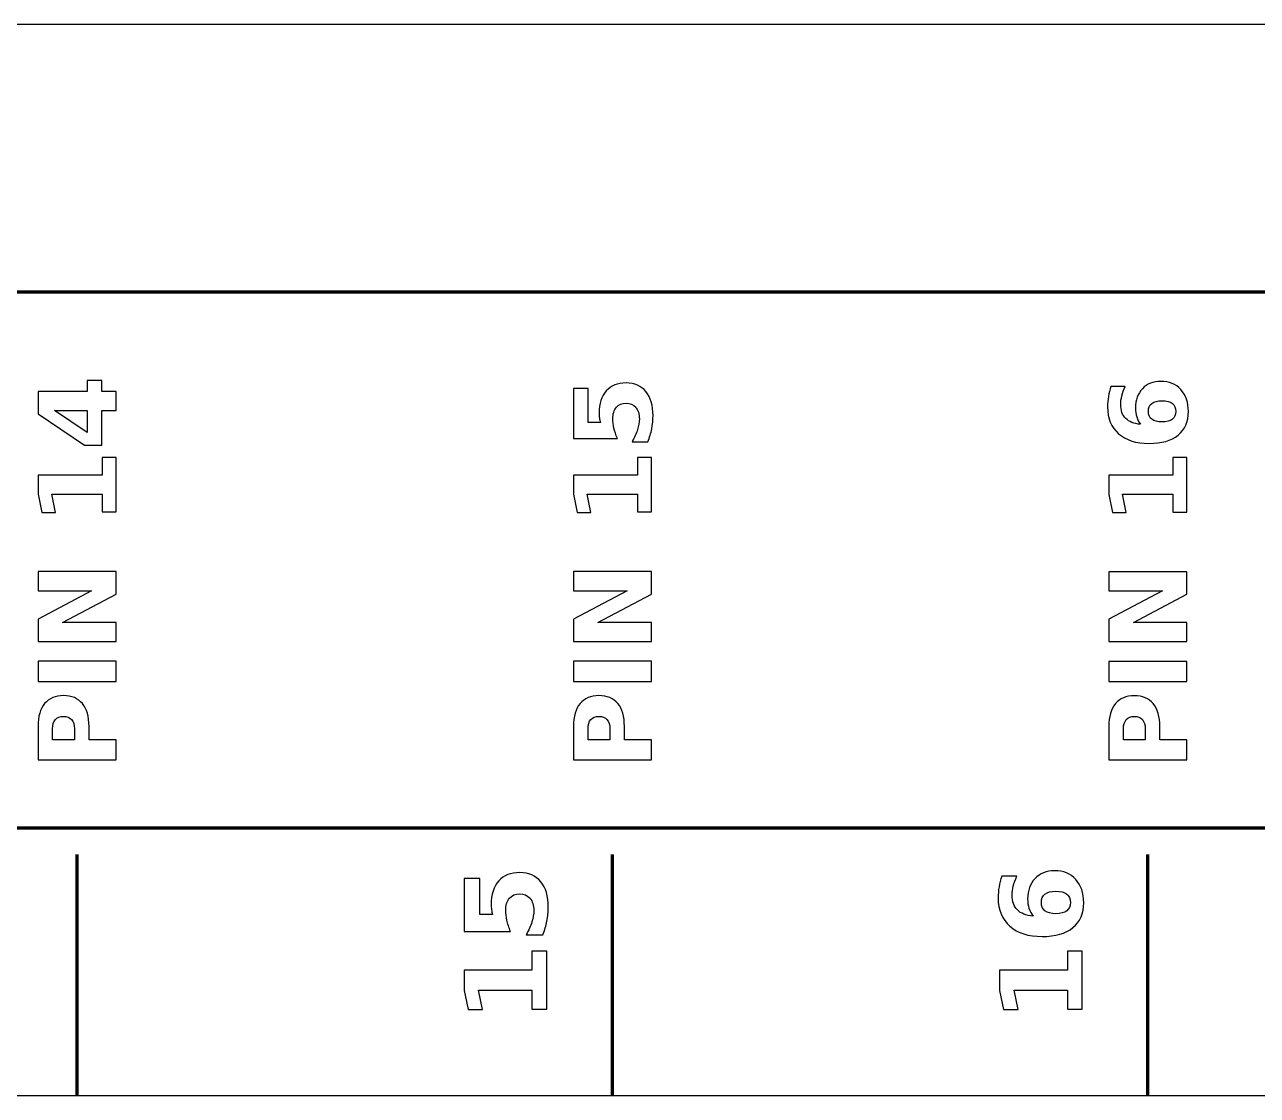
# Model space of a CAD drawing. Header units: centimetres. Extents: x -11 to 25, y -15.8 to -13.8.
# Drawn here: x 2.402 to 4.704, y -15.85 to -13.85 of the extents above; entities that cross this region are included whole.
import ezdxf

# ---------------------------------------------------------------- set-up
doc = ezdxf.new("R2010")
doc.units = ezdxf.units.CM
doc.header["$MEASUREMENT"] = 0
doc.layers.add('Layer 1', color=7, linetype='Continuous')

msp = doc.modelspace()

# ---------------------------------------------------------------- linework, layer by layer
at = {"layer": 'Layer 1', "color": 7}
msp.add_open_spline([(-10.9698, -13.85), (-10.9698, -13.85), (25.0302, -13.85), (25.0302, -13.85), (25.0302, -13.85), (25.0302, -13.85), (25.0302, -15.85), (25.0302, -15.85), (25.0302, -15.85), (25.0302, -15.85), (-10.9698, -15.85), (-10.9698, -15.85), (-10.9698, -15.85), (-10.9698, -15.85), (-10.9698, -13.85), (-10.9698, -13.85)], degree=3, knots=[0, 0, 0, 0, 0.25, 0.25, 0.25, 0.25, 0.5, 0.5, 0.5, 0.5, 0.75, 0.75, 0.75, 0.75, 1, 1, 1, 1], dxfattribs=at)
at = {"layer": 'Layer 1', "color": 250, "lineweight": 100}
msp.add_open_spline([(-10.76247, -15.35), (-10.76247, -15.35), (-10.76247, -14.35), (-10.76247, -14.35), (-10.76247, -14.35), (-10.76247, -14.35), (24.83753, -14.35), (24.83753, -14.35), (24.83753, -14.35), (24.83753, -14.35), (24.83753, -15.35), (24.83753, -15.35), (24.83753, -15.35), (24.83753, -15.35), (-10.76247, -15.35), (-10.76247, -15.35)], degree=3, knots=[0, 0, 0, 0, 0.25, 0.25, 0.25, 0.25, 0.5, 0.5, 0.5, 0.5, 0.75, 0.75, 0.75, 0.75, 1, 1, 1, 1], dxfattribs=at)
at = {"layer": 'Layer 1', "color": 250}
for points, knots in [([(2.42713, -14.57713), (2.42713, -14.57713), (2.42713, -14.53533), (2.42713, -14.53533), (2.42713, -14.53533), (2.42713, -14.53533), (2.51913, -14.53533), (2.51913, -14.53533), (2.51913, -14.53533), (2.51913, -14.53533), (2.51913, -14.51453), (2.51913, -14.51453), (2.51913, -14.51453), (2.51913, -14.51453), (2.54636, -14.51453), (2.54636, -14.51453), (2.54636, -14.51453), (2.54636, -14.51453), (2.54636, -14.53533), (2.54636, -14.53533), (2.54636, -14.53533), (2.54636, -14.53533), (2.57293, -14.53533), (2.57293, -14.53533), (2.57293, -14.53533), (2.57293, -14.53533), (2.57293, -14.57086), (2.57293, -14.57086), (2.57293, -14.57086), (2.57293, -14.57086), (2.54636, -14.57086), (2.54636, -14.57086), (2.54636, -14.57086), (2.54636, -14.57086), (2.54636, -14.63553), (2.54636, -14.63553), (2.54636, -14.63553), (2.54636, -14.63553), (2.51413, -14.63553), (2.51413, -14.63553), (2.51413, -14.63553), (2.51413, -14.63553), (2.42713, -14.57713), (2.42713, -14.57713)], [0, 0, 0, 0, 0.0909091, 0.0909091, 0.0909091, 0.0909091, 0.1818182, 0.1818182, 0.1818182, 0.1818182, 0.2727273, 0.2727273, 0.2727273, 0.2727273, 0.3636364, 0.3636364, 0.3636364, 0.3636364, 0.4545455, 0.4545455, 0.4545455, 0.4545455, 0.5454545, 0.5454545, 0.5454545, 0.5454545, 0.6363636, 0.6363636, 0.6363636, 0.6363636, 0.7272727, 0.7272727, 0.7272727, 0.7272727, 0.8181818, 0.8181818, 0.8181818, 0.8181818, 0.9090909, 0.9090909, 0.9090909, 0.9090909, 1, 1, 1, 1]), ([(3.42713, -14.62333), (3.42713, -14.62333), (3.42713, -14.52986), (3.42713, -14.52986), (3.42713, -14.52986), (3.42713, -14.52986), (3.45476, -14.52986), (3.45476, -14.52986), (3.45476, -14.52986), (3.45476, -14.52986), (3.45476, -14.59336), (3.45476, -14.59336), (3.45476, -14.59336), (3.45476, -14.59336), (3.47733, -14.59336), (3.47733, -14.59336), (3.47733, -14.59336), (3.47656, -14.5905), (3.47596, -14.58763), (3.47553, -14.58473), (3.47553, -14.58473), (3.4751, -14.58183), (3.4749, -14.5788), (3.4749, -14.5757), (3.4749, -14.5757), (3.4749, -14.5579), (3.47933, -14.54406), (3.48823, -14.53416), (3.48823, -14.53416), (3.4971, -14.52426), (3.5095, -14.51933), (3.52536, -14.51933), (3.52536, -14.51933), (3.54113, -14.51933), (3.55346, -14.52473), (3.5624, -14.5355), (3.5624, -14.5355), (3.5713, -14.54626), (3.57576, -14.56123), (3.57576, -14.58036), (3.57576, -14.58036), (3.57576, -14.58863), (3.57496, -14.59683), (3.57336, -14.60493), (3.57336, -14.60493), (3.57176, -14.61303), (3.56936, -14.6211), (3.5661, -14.6291), (3.5661, -14.6291), (3.5661, -14.6291), (3.5365, -14.6291), (3.5365, -14.6291), (3.5365, -14.6291), (3.54106, -14.62116), (3.54446, -14.61363), (3.54676, -14.6065), (3.54676, -14.6065), (3.54903, -14.59936), (3.55016, -14.59263), (3.55016, -14.58633), (3.55016, -14.58633), (3.55016, -14.5772), (3.54793, -14.57003), (3.54346, -14.5648), (3.54346, -14.5648), (3.53903, -14.55956), (3.533, -14.55693), (3.5254, -14.55693), (3.5254, -14.55693), (3.5177, -14.55693), (3.51166, -14.55956), (3.50723, -14.5648), (3.50723, -14.5648), (3.5028, -14.57003), (3.5006, -14.5772), (3.5006, -14.58633), (3.5006, -14.58633), (3.5006, -14.59173), (3.5013, -14.5975), (3.5027, -14.6036), (3.5027, -14.6036), (3.5041, -14.60973), (3.50626, -14.6163), (3.5092, -14.62333), (3.5092, -14.62333), (3.5092, -14.62333), (3.42713, -14.62333), (3.42713, -14.62333)], [0, 0, 0, 0, 0.0454545, 0.0454545, 0.0454545, 0.0454545, 0.0909091, 0.0909091, 0.0909091, 0.0909091, 0.1363636, 0.1363636, 0.1363636, 0.1363636, 0.1818182, 0.1818182, 0.1818182, 0.1818182, 0.2272727, 0.2272727, 0.2272727, 0.2272727, 0.2727273, 0.2727273, 0.2727273, 0.2727273, 0.3181818, 0.3181818, 0.3181818, 0.3181818, 0.3636364, 0.3636364, 0.3636364, 0.3636364, 0.4090909, 0.4090909, 0.4090909, 0.4090909, 0.4545455, 0.4545455, 0.4545455, 0.4545455, 0.5, 0.5, 0.5, 0.5, 0.5454545, 0.5454545, 0.5454545, 0.5454545, 0.5909091, 0.5909091, 0.5909091, 0.5909091, 0.6363636, 0.6363636, 0.6363636, 0.6363636, 0.6818182, 0.6818182, 0.6818182, 0.6818182, 0.7272727, 0.7272727, 0.7272727, 0.7272727, 0.7727273, 0.7727273, 0.7727273, 0.7727273, 0.8181818, 0.8181818, 0.8181818, 0.8181818, 0.8636364, 0.8636364, 0.8636364, 0.8636364, 0.9090909, 0.9090909, 0.9090909, 0.9090909, 0.9545455, 0.9545455, 0.9545455, 0.9545455, 1, 1, 1, 1]), ([(4.43083, -14.52588), (4.43083, -14.52588), (4.4578, -14.52588), (4.4578, -14.52588), (4.4578, -14.52588), (4.45486, -14.53208), (4.4527, -14.53788), (4.4513, -14.54334), (4.4513, -14.54334), (4.4499, -14.54881), (4.4492, -14.55418), (4.4492, -14.55938), (4.4492, -14.55938), (4.4492, -14.57058), (4.4523, -14.57928), (4.45853, -14.58554), (4.45853, -14.58554), (4.46473, -14.59178), (4.47396, -14.59544), (4.4862, -14.59648), (4.4862, -14.59648), (4.48303, -14.59218), (4.48063, -14.58751), (4.47903, -14.58251), (4.47903, -14.58251), (4.47743, -14.57751), (4.47663, -14.57204), (4.47663, -14.56611), (4.47663, -14.56611), (4.47663, -14.55121), (4.481, -14.53918), (4.48973, -14.53004), (4.48973, -14.53004), (4.49843, -14.52088), (4.50986, -14.51631), (4.524, -14.51631), (4.524, -14.51631), (4.53963, -14.51631), (4.55213, -14.52141), (4.56156, -14.53164), (4.56156, -14.53164), (4.57096, -14.54184), (4.57566, -14.55558), (4.57566, -14.57274), (4.57566, -14.57274), (4.57566, -14.59168), (4.56926, -14.60634), (4.55646, -14.61674), (4.55646, -14.61674), (4.5437, -14.62711), (4.52553, -14.63231), (4.50203, -14.63231), (4.50203, -14.63231), (4.47796, -14.63231), (4.45903, -14.62624), (4.44526, -14.61411), (4.44526, -14.61411), (4.4315, -14.60194), (4.4246, -14.58531), (4.4246, -14.56414), (4.4246, -14.56414), (4.4246, -14.55744), (4.42513, -14.55094), (4.42616, -14.54461), (4.42616, -14.54461), (4.4272, -14.53831), (4.42876, -14.53208), (4.43083, -14.52588)], [0, 0, 0, 0, 0.0588235, 0.0588235, 0.0588235, 0.0588235, 0.1176471, 0.1176471, 0.1176471, 0.1176471, 0.1764706, 0.1764706, 0.1764706, 0.1764706, 0.2352941, 0.2352941, 0.2352941, 0.2352941, 0.2941176, 0.2941176, 0.2941176, 0.2941176, 0.3529412, 0.3529412, 0.3529412, 0.3529412, 0.4117647, 0.4117647, 0.4117647, 0.4117647, 0.4705882, 0.4705882, 0.4705882, 0.4705882, 0.5294118, 0.5294118, 0.5294118, 0.5294118, 0.5882353, 0.5882353, 0.5882353, 0.5882353, 0.6470588, 0.6470588, 0.6470588, 0.6470588, 0.7058824, 0.7058824, 0.7058824, 0.7058824, 0.7647059, 0.7647059, 0.7647059, 0.7647059, 0.8235294, 0.8235294, 0.8235294, 0.8235294, 0.8823529, 0.8823529, 0.8823529, 0.8823529, 0.9411765, 0.9411765, 0.9411765, 0.9411765, 1, 1, 1, 1]), ([(2.4581, -14.57086), (2.4581, -14.57086), (2.51913, -14.6121), (2.51913, -14.6121), (2.51913, -14.6121), (2.51913, -14.6121), (2.51913, -14.57086), (2.51913, -14.57086), (2.51913, -14.57086), (2.51913, -14.57086), (2.4581, -14.57086), (2.4581, -14.57086)], [0, 0, 0, 0, 0.3333333, 0.3333333, 0.3333333, 0.3333333, 0.6666667, 0.6666667, 0.6666667, 0.6666667, 1, 1, 1, 1]), ([(4.50086, -14.57234), (4.50086, -14.57894), (4.503, -14.58388), (4.50726, -14.58714), (4.50726, -14.58714), (4.51153, -14.59044), (4.51793, -14.59208), (4.52646, -14.59208), (4.52646, -14.59208), (4.53496, -14.59208), (4.54136, -14.59044), (4.54563, -14.58714), (4.54563, -14.58714), (4.5499, -14.58388), (4.55203, -14.57894), (4.55203, -14.57234), (4.55203, -14.57234), (4.55203, -14.56571), (4.5499, -14.56074), (4.54563, -14.55748), (4.54563, -14.55748), (4.54136, -14.55418), (4.53496, -14.55254), (4.52646, -14.55254), (4.52646, -14.55254), (4.51793, -14.55254), (4.51153, -14.55418), (4.50726, -14.55748), (4.50726, -14.55748), (4.503, -14.56074), (4.50086, -14.56571), (4.50086, -14.57234)], [0, 0, 0, 0, 0.125, 0.125, 0.125, 0.125, 0.25, 0.25, 0.25, 0.25, 0.375, 0.375, 0.375, 0.375, 0.5, 0.5, 0.5, 0.5, 0.625, 0.625, 0.625, 0.625, 0.75, 0.75, 0.75, 0.75, 0.875, 0.875, 0.875, 0.875, 1, 1, 1, 1]), ([(2.54696, -14.76027), (2.54696, -14.76027), (2.54696, -14.72707), (2.54696, -14.72707), (2.54696, -14.72707), (2.54696, -14.72707), (2.45273, -14.72707), (2.45273, -14.72707), (2.45273, -14.72707), (2.45273, -14.72707), (2.45976, -14.76113), (2.45976, -14.76113), (2.45976, -14.76113), (2.45976, -14.76113), (2.43416, -14.76113), (2.43416, -14.76113), (2.43416, -14.76113), (2.43416, -14.76113), (2.42713, -14.72727), (2.42713, -14.72727), (2.42713, -14.72727), (2.42713, -14.72727), (2.42713, -14.69153), (2.42713, -14.69153), (2.42713, -14.69153), (2.42713, -14.69153), (2.54696, -14.69153), (2.54696, -14.69153), (2.54696, -14.69153), (2.54696, -14.69153), (2.54696, -14.65833), (2.54696, -14.65833), (2.54696, -14.65833), (2.54696, -14.65833), (2.57293, -14.65833), (2.57293, -14.65833), (2.57293, -14.65833), (2.57293, -14.65833), (2.57293, -14.76027), (2.57293, -14.76027), (2.57293, -14.76027), (2.57293, -14.76027), (2.54696, -14.76027), (2.54696, -14.76027)], [0, 0, 0, 0, 0.0909091, 0.0909091, 0.0909091, 0.0909091, 0.1818182, 0.1818182, 0.1818182, 0.1818182, 0.2727273, 0.2727273, 0.2727273, 0.2727273, 0.3636364, 0.3636364, 0.3636364, 0.3636364, 0.4545455, 0.4545455, 0.4545455, 0.4545455, 0.5454545, 0.5454545, 0.5454545, 0.5454545, 0.6363636, 0.6363636, 0.6363636, 0.6363636, 0.7272727, 0.7272727, 0.7272727, 0.7272727, 0.8181818, 0.8181818, 0.8181818, 0.8181818, 0.9090909, 0.9090909, 0.9090909, 0.9090909, 1, 1, 1, 1]), ([(3.54696, -14.76027), (3.54696, -14.76027), (3.54696, -14.72707), (3.54696, -14.72707), (3.54696, -14.72707), (3.54696, -14.72707), (3.45273, -14.72707), (3.45273, -14.72707), (3.45273, -14.72707), (3.45273, -14.72707), (3.45976, -14.76113), (3.45976, -14.76113), (3.45976, -14.76113), (3.45976, -14.76113), (3.43416, -14.76113), (3.43416, -14.76113), (3.43416, -14.76113), (3.43416, -14.76113), (3.42713, -14.72727), (3.42713, -14.72727), (3.42713, -14.72727), (3.42713, -14.72727), (3.42713, -14.69153), (3.42713, -14.69153), (3.42713, -14.69153), (3.42713, -14.69153), (3.54696, -14.69153), (3.54696, -14.69153), (3.54696, -14.69153), (3.54696, -14.69153), (3.54696, -14.65833), (3.54696, -14.65833), (3.54696, -14.65833), (3.54696, -14.65833), (3.57293, -14.65833), (3.57293, -14.65833), (3.57293, -14.65833), (3.57293, -14.65833), (3.57293, -14.76027), (3.57293, -14.76027), (3.57293, -14.76027), (3.57293, -14.76027), (3.54696, -14.76027), (3.54696, -14.76027)], [0, 0, 0, 0, 0.0909091, 0.0909091, 0.0909091, 0.0909091, 0.1818182, 0.1818182, 0.1818182, 0.1818182, 0.2727273, 0.2727273, 0.2727273, 0.2727273, 0.3636364, 0.3636364, 0.3636364, 0.3636364, 0.4545455, 0.4545455, 0.4545455, 0.4545455, 0.5454545, 0.5454545, 0.5454545, 0.5454545, 0.6363636, 0.6363636, 0.6363636, 0.6363636, 0.7272727, 0.7272727, 0.7272727, 0.7272727, 0.8181818, 0.8181818, 0.8181818, 0.8181818, 0.9090909, 0.9090909, 0.9090909, 0.9090909, 1, 1, 1, 1]), ([(4.54686, -14.76045), (4.54686, -14.76045), (4.54686, -14.72725), (4.54686, -14.72725), (4.54686, -14.72725), (4.54686, -14.72725), (4.45263, -14.72725), (4.45263, -14.72725), (4.45263, -14.72725), (4.45263, -14.72725), (4.45966, -14.76131), (4.45966, -14.76131), (4.45966, -14.76131), (4.45966, -14.76131), (4.43406, -14.76131), (4.43406, -14.76131), (4.43406, -14.76131), (4.43406, -14.76131), (4.42703, -14.72745), (4.42703, -14.72745), (4.42703, -14.72745), (4.42703, -14.72745), (4.42703, -14.69171), (4.42703, -14.69171), (4.42703, -14.69171), (4.42703, -14.69171), (4.54686, -14.69171), (4.54686, -14.69171), (4.54686, -14.69171), (4.54686, -14.69171), (4.54686, -14.65851), (4.54686, -14.65851), (4.54686, -14.65851), (4.54686, -14.65851), (4.57283, -14.65851), (4.57283, -14.65851), (4.57283, -14.65851), (4.57283, -14.65851), (4.57283, -14.76045), (4.57283, -14.76045), (4.57283, -14.76045), (4.57283, -14.76045), (4.54686, -14.76045), (4.54686, -14.76045)], [0, 0, 0, 0, 0.0909091, 0.0909091, 0.0909091, 0.0909091, 0.1818182, 0.1818182, 0.1818182, 0.1818182, 0.2727273, 0.2727273, 0.2727273, 0.2727273, 0.3636364, 0.3636364, 0.3636364, 0.3636364, 0.4545455, 0.4545455, 0.4545455, 0.4545455, 0.5454545, 0.5454545, 0.5454545, 0.5454545, 0.6363636, 0.6363636, 0.6363636, 0.6363636, 0.7272727, 0.7272727, 0.7272727, 0.7272727, 0.8181818, 0.8181818, 0.8181818, 0.8181818, 0.9090909, 0.9090909, 0.9090909, 0.9090909, 1, 1, 1, 1]), ([(2.42713, -15.00233), (2.42713, -15.00233), (2.42713, -14.96033), (2.42713, -14.96033), (2.42713, -14.96033), (2.42713, -14.96033), (2.52713, -14.9073), (2.52713, -14.9073), (2.52713, -14.9073), (2.52713, -14.9073), (2.42713, -14.9073), (2.42713, -14.9073), (2.42713, -14.9073), (2.42713, -14.9073), (2.42713, -14.87167), (2.42713, -14.87167), (2.42713, -14.87167), (2.42713, -14.87167), (2.57293, -14.87167), (2.57293, -14.87167), (2.57293, -14.87167), (2.57293, -14.87167), (2.57293, -14.91367), (2.57293, -14.91367), (2.57293, -14.91367), (2.57293, -14.91367), (2.47293, -14.9667), (2.47293, -14.9667), (2.47293, -14.9667), (2.47293, -14.9667), (2.57293, -14.9667), (2.57293, -14.9667), (2.57293, -14.9667), (2.57293, -14.9667), (2.57293, -15.00233), (2.57293, -15.00233), (2.57293, -15.00233), (2.57293, -15.00233), (2.42713, -15.00233), (2.42713, -15.00233)], [0, 0, 0, 0, 0.1, 0.1, 0.1, 0.1, 0.2, 0.2, 0.2, 0.2, 0.3, 0.3, 0.3, 0.3, 0.4, 0.4, 0.4, 0.4, 0.5, 0.5, 0.5, 0.5, 0.6, 0.6, 0.6, 0.6, 0.7, 0.7, 0.7, 0.7, 0.8, 0.8, 0.8, 0.8, 0.9, 0.9, 0.9, 0.9, 1, 1, 1, 1]), ([(3.42713, -15.00233), (3.42713, -15.00233), (3.42713, -14.96033), (3.42713, -14.96033), (3.42713, -14.96033), (3.42713, -14.96033), (3.52713, -14.9073), (3.52713, -14.9073), (3.52713, -14.9073), (3.52713, -14.9073), (3.42713, -14.9073), (3.42713, -14.9073), (3.42713, -14.9073), (3.42713, -14.9073), (3.42713, -14.87167), (3.42713, -14.87167), (3.42713, -14.87167), (3.42713, -14.87167), (3.57293, -14.87167), (3.57293, -14.87167), (3.57293, -14.87167), (3.57293, -14.87167), (3.57293, -14.91367), (3.57293, -14.91367), (3.57293, -14.91367), (3.57293, -14.91367), (3.47293, -14.9667), (3.47293, -14.9667), (3.47293, -14.9667), (3.47293, -14.9667), (3.57293, -14.9667), (3.57293, -14.9667), (3.57293, -14.9667), (3.57293, -14.9667), (3.57293, -15.00233), (3.57293, -15.00233), (3.57293, -15.00233), (3.57293, -15.00233), (3.42713, -15.00233), (3.42713, -15.00233)], [0, 0, 0, 0, 0.1, 0.1, 0.1, 0.1, 0.2, 0.2, 0.2, 0.2, 0.3, 0.3, 0.3, 0.3, 0.4, 0.4, 0.4, 0.4, 0.5, 0.5, 0.5, 0.5, 0.6, 0.6, 0.6, 0.6, 0.7, 0.7, 0.7, 0.7, 0.8, 0.8, 0.8, 0.8, 0.9, 0.9, 0.9, 0.9, 1, 1, 1, 1]), ([(4.42703, -15.00251), (4.42703, -15.00251), (4.42703, -14.96051), (4.42703, -14.96051), (4.42703, -14.96051), (4.42703, -14.96051), (4.52703, -14.90748), (4.52703, -14.90748), (4.52703, -14.90748), (4.52703, -14.90748), (4.42703, -14.90748), (4.42703, -14.90748), (4.42703, -14.90748), (4.42703, -14.90748), (4.42703, -14.87185), (4.42703, -14.87185), (4.42703, -14.87185), (4.42703, -14.87185), (4.57283, -14.87185), (4.57283, -14.87185), (4.57283, -14.87185), (4.57283, -14.87185), (4.57283, -14.91385), (4.57283, -14.91385), (4.57283, -14.91385), (4.57283, -14.91385), (4.47283, -14.96688), (4.47283, -14.96688), (4.47283, -14.96688), (4.47283, -14.96688), (4.57283, -14.96688), (4.57283, -14.96688), (4.57283, -14.96688), (4.57283, -14.96688), (4.57283, -15.00251), (4.57283, -15.00251), (4.57283, -15.00251), (4.57283, -15.00251), (4.42703, -15.00251), (4.42703, -15.00251)], [0, 0, 0, 0, 0.1, 0.1, 0.1, 0.1, 0.2, 0.2, 0.2, 0.2, 0.3, 0.3, 0.3, 0.3, 0.4, 0.4, 0.4, 0.4, 0.5, 0.5, 0.5, 0.5, 0.6, 0.6, 0.6, 0.6, 0.7, 0.7, 0.7, 0.7, 0.8, 0.8, 0.8, 0.8, 0.9, 0.9, 0.9, 0.9, 1, 1, 1, 1]), ([(2.42713, -15.07673), (2.42713, -15.07673), (2.42713, -15.03913), (2.42713, -15.03913), (2.42713, -15.03913), (2.42713, -15.03913), (2.57293, -15.03913), (2.57293, -15.03913), (2.57293, -15.03913), (2.57293, -15.03913), (2.57293, -15.07673), (2.57293, -15.07673), (2.57293, -15.07673), (2.57293, -15.07673), (2.42713, -15.07673), (2.42713, -15.07673)], [0, 0, 0, 0, 0.25, 0.25, 0.25, 0.25, 0.5, 0.5, 0.5, 0.5, 0.75, 0.75, 0.75, 0.75, 1, 1, 1, 1]), ([(3.42713, -15.07673), (3.42713, -15.07673), (3.42713, -15.03913), (3.42713, -15.03913), (3.42713, -15.03913), (3.42713, -15.03913), (3.57293, -15.03913), (3.57293, -15.03913), (3.57293, -15.03913), (3.57293, -15.03913), (3.57293, -15.07673), (3.57293, -15.07673), (3.57293, -15.07673), (3.57293, -15.07673), (3.42713, -15.07673), (3.42713, -15.07673)], [0, 0, 0, 0, 0.25, 0.25, 0.25, 0.25, 0.5, 0.5, 0.5, 0.5, 0.75, 0.75, 0.75, 0.75, 1, 1, 1, 1]), ([(4.42703, -15.07691), (4.42703, -15.07691), (4.42703, -15.03931), (4.42703, -15.03931), (4.42703, -15.03931), (4.42703, -15.03931), (4.57283, -15.03931), (4.57283, -15.03931), (4.57283, -15.03931), (4.57283, -15.03931), (4.57283, -15.07691), (4.57283, -15.07691), (4.57283, -15.07691), (4.57283, -15.07691), (4.42703, -15.07691), (4.42703, -15.07691)], [0, 0, 0, 0, 0.25, 0.25, 0.25, 0.25, 0.5, 0.5, 0.5, 0.5, 0.75, 0.75, 0.75, 0.75, 1, 1, 1, 1]), ([(2.42713, -15.2233), (2.42713, -15.2233), (2.42713, -15.1609), (2.42713, -15.1609), (2.42713, -15.1609), (2.42713, -15.14234), (2.43126, -15.1281), (2.4395, -15.11817), (2.4395, -15.11817), (2.44773, -15.10824), (2.45946, -15.10327), (2.4747, -15.10327), (2.4747, -15.10327), (2.48996, -15.10327), (2.50173, -15.10824), (2.50996, -15.11817), (2.50996, -15.11817), (2.5182, -15.1281), (2.52233, -15.14234), (2.52233, -15.1609), (2.52233, -15.1609), (2.52233, -15.1609), (2.52233, -15.1857), (2.52233, -15.1857), (2.52233, -15.1857), (2.52233, -15.1857), (2.57293, -15.1857), (2.57293, -15.1857), (2.57293, -15.1857), (2.57293, -15.1857), (2.57293, -15.2233), (2.57293, -15.2233), (2.57293, -15.2233), (2.57293, -15.2233), (2.42713, -15.2233), (2.42713, -15.2233)], [0, 0, 0, 0, 0.1111111, 0.1111111, 0.1111111, 0.1111111, 0.2222222, 0.2222222, 0.2222222, 0.2222222, 0.3333333, 0.3333333, 0.3333333, 0.3333333, 0.4444444, 0.4444444, 0.4444444, 0.4444444, 0.5555556, 0.5555556, 0.5555556, 0.5555556, 0.6666667, 0.6666667, 0.6666667, 0.6666667, 0.7777778, 0.7777778, 0.7777778, 0.7777778, 0.8888889, 0.8888889, 0.8888889, 0.8888889, 1, 1, 1, 1]), ([(3.42713, -15.2233), (3.42713, -15.2233), (3.42713, -15.1609), (3.42713, -15.1609), (3.42713, -15.1609), (3.42713, -15.14234), (3.43126, -15.1281), (3.4395, -15.11817), (3.4395, -15.11817), (3.44773, -15.10824), (3.45946, -15.10327), (3.4747, -15.10327), (3.4747, -15.10327), (3.48996, -15.10327), (3.50173, -15.10824), (3.50996, -15.11817), (3.50996, -15.11817), (3.5182, -15.1281), (3.52233, -15.14234), (3.52233, -15.1609), (3.52233, -15.1609), (3.52233, -15.1609), (3.52233, -15.1857), (3.52233, -15.1857), (3.52233, -15.1857), (3.52233, -15.1857), (3.57293, -15.1857), (3.57293, -15.1857), (3.57293, -15.1857), (3.57293, -15.1857), (3.57293, -15.2233), (3.57293, -15.2233), (3.57293, -15.2233), (3.57293, -15.2233), (3.42713, -15.2233), (3.42713, -15.2233)], [0, 0, 0, 0, 0.1111111, 0.1111111, 0.1111111, 0.1111111, 0.2222222, 0.2222222, 0.2222222, 0.2222222, 0.3333333, 0.3333333, 0.3333333, 0.3333333, 0.4444444, 0.4444444, 0.4444444, 0.4444444, 0.5555556, 0.5555556, 0.5555556, 0.5555556, 0.6666667, 0.6666667, 0.6666667, 0.6666667, 0.7777778, 0.7777778, 0.7777778, 0.7777778, 0.8888889, 0.8888889, 0.8888889, 0.8888889, 1, 1, 1, 1]), ([(4.42703, -15.22348), (4.42703, -15.22348), (4.42703, -15.16108), (4.42703, -15.16108), (4.42703, -15.16108), (4.42703, -15.14252), (4.43116, -15.12828), (4.4394, -15.11835), (4.4394, -15.11835), (4.44763, -15.10842), (4.45936, -15.10345), (4.4746, -15.10345), (4.4746, -15.10345), (4.48986, -15.10345), (4.50163, -15.10842), (4.50986, -15.11835), (4.50986, -15.11835), (4.5181, -15.12828), (4.52223, -15.14252), (4.52223, -15.16108), (4.52223, -15.16108), (4.52223, -15.16108), (4.52223, -15.18588), (4.52223, -15.18588), (4.52223, -15.18588), (4.52223, -15.18588), (4.57283, -15.18588), (4.57283, -15.18588), (4.57283, -15.18588), (4.57283, -15.18588), (4.57283, -15.22348), (4.57283, -15.22348), (4.57283, -15.22348), (4.57283, -15.22348), (4.42703, -15.22348), (4.42703, -15.22348)], [0, 0, 0, 0, 0.1111111, 0.1111111, 0.1111111, 0.1111111, 0.2222222, 0.2222222, 0.2222222, 0.2222222, 0.3333333, 0.3333333, 0.3333333, 0.3333333, 0.4444444, 0.4444444, 0.4444444, 0.4444444, 0.5555556, 0.5555556, 0.5555556, 0.5555556, 0.6666667, 0.6666667, 0.6666667, 0.6666667, 0.7777778, 0.7777778, 0.7777778, 0.7777778, 0.8888889, 0.8888889, 0.8888889, 0.8888889, 1, 1, 1, 1]), ([(2.45436, -15.1857), (2.45436, -15.1857), (2.4951, -15.1857), (2.4951, -15.1857), (2.4951, -15.1857), (2.4951, -15.1857), (2.4951, -15.1649), (2.4951, -15.1649), (2.4951, -15.1649), (2.4951, -15.1576), (2.49333, -15.15197), (2.48976, -15.148), (2.48976, -15.148), (2.48623, -15.14404), (2.4812, -15.14204), (2.4747, -15.14204), (2.4747, -15.14204), (2.46816, -15.14204), (2.46316, -15.14404), (2.45963, -15.148), (2.45963, -15.148), (2.45613, -15.15197), (2.45436, -15.1576), (2.45436, -15.1649), (2.45436, -15.1649), (2.45436, -15.1649), (2.45436, -15.1857), (2.45436, -15.1857)], [0, 0, 0, 0, 0.1428571, 0.1428571, 0.1428571, 0.1428571, 0.2857143, 0.2857143, 0.2857143, 0.2857143, 0.4285714, 0.4285714, 0.4285714, 0.4285714, 0.5714286, 0.5714286, 0.5714286, 0.5714286, 0.7142857, 0.7142857, 0.7142857, 0.7142857, 0.8571429, 0.8571429, 0.8571429, 0.8571429, 1, 1, 1, 1]), ([(3.45436, -15.1857), (3.45436, -15.1857), (3.4951, -15.1857), (3.4951, -15.1857), (3.4951, -15.1857), (3.4951, -15.1857), (3.4951, -15.1649), (3.4951, -15.1649), (3.4951, -15.1649), (3.4951, -15.1576), (3.49333, -15.15197), (3.48976, -15.148), (3.48976, -15.148), (3.48623, -15.14404), (3.4812, -15.14204), (3.4747, -15.14204), (3.4747, -15.14204), (3.46816, -15.14204), (3.46316, -15.14404), (3.45963, -15.148), (3.45963, -15.148), (3.45613, -15.15197), (3.45436, -15.1576), (3.45436, -15.1649), (3.45436, -15.1649), (3.45436, -15.1649), (3.45436, -15.1857), (3.45436, -15.1857)], [0, 0, 0, 0, 0.1428571, 0.1428571, 0.1428571, 0.1428571, 0.2857143, 0.2857143, 0.2857143, 0.2857143, 0.4285714, 0.4285714, 0.4285714, 0.4285714, 0.5714286, 0.5714286, 0.5714286, 0.5714286, 0.7142857, 0.7142857, 0.7142857, 0.7142857, 0.8571429, 0.8571429, 0.8571429, 0.8571429, 1, 1, 1, 1]), ([(4.45426, -15.18588), (4.45426, -15.18588), (4.495, -15.18588), (4.495, -15.18588), (4.495, -15.18588), (4.495, -15.18588), (4.495, -15.16508), (4.495, -15.16508), (4.495, -15.16508), (4.495, -15.15778), (4.49323, -15.15215), (4.48966, -15.14818), (4.48966, -15.14818), (4.48613, -15.14422), (4.4811, -15.14222), (4.4746, -15.14222), (4.4746, -15.14222), (4.46806, -15.14222), (4.46306, -15.14422), (4.45953, -15.14818), (4.45953, -15.14818), (4.45603, -15.15215), (4.45426, -15.15778), (4.45426, -15.16508), (4.45426, -15.16508), (4.45426, -15.16508), (4.45426, -15.18588), (4.45426, -15.18588)], [0, 0, 0, 0, 0.1428571, 0.1428571, 0.1428571, 0.1428571, 0.2857143, 0.2857143, 0.2857143, 0.2857143, 0.4285714, 0.4285714, 0.4285714, 0.4285714, 0.5714286, 0.5714286, 0.5714286, 0.5714286, 0.7142857, 0.7142857, 0.7142857, 0.7142857, 0.8571429, 0.8571429, 0.8571429, 0.8571429, 1, 1, 1, 1]), ([(3.22286, -15.54391), (3.22286, -15.54391), (3.22286, -15.44499), (3.22286, -15.44499), (3.22286, -15.44499), (3.22286, -15.44499), (3.25211, -15.44499), (3.25211, -15.44499), (3.25211, -15.44499), (3.25211, -15.44499), (3.25211, -15.5122), (3.25211, -15.5122), (3.25211, -15.5122), (3.25211, -15.5122), (3.27599, -15.5122), (3.27599, -15.5122), (3.27599, -15.5122), (3.27518, -15.50916), (3.27455, -15.50613), (3.27409, -15.50306), (3.27409, -15.50306), (3.27363, -15.49999), (3.27342, -15.49678), (3.27342, -15.4935), (3.27342, -15.4935), (3.27342, -15.47466), (3.27811, -15.46002), (3.28753, -15.44954), (3.28753, -15.44954), (3.29691, -15.43907), (3.31004, -15.43384), (3.32683, -15.43384), (3.32683, -15.43384), (3.34351, -15.43384), (3.35657, -15.43956), (3.36602, -15.45095), (3.36602, -15.45095), (3.37544, -15.46235), (3.38017, -15.47819), (3.38017, -15.49844), (3.38017, -15.49844), (3.38017, -15.50719), (3.37932, -15.51587), (3.37763, -15.52444), (3.37763, -15.52444), (3.37594, -15.53301), (3.3734, -15.54155), (3.36994, -15.55002), (3.36994, -15.55002), (3.36994, -15.55002), (3.33861, -15.55002), (3.33861, -15.55002), (3.33861, -15.55002), (3.34344, -15.54162), (3.34704, -15.53365), (3.34948, -15.5261), (3.34948, -15.5261), (3.35188, -15.51855), (3.35307, -15.51142), (3.35307, -15.50475), (3.35307, -15.50475), (3.35307, -15.49509), (3.35071, -15.4875), (3.34598, -15.48196), (3.34598, -15.48196), (3.34129, -15.47643), (3.33491, -15.47364), (3.32686, -15.47364), (3.32686, -15.47364), (3.31871, -15.47364), (3.31233, -15.47643), (3.30764, -15.48196), (3.30764, -15.48196), (3.30294, -15.4875), (3.30062, -15.49509), (3.30062, -15.50475), (3.30062, -15.50475), (3.30062, -15.51047), (3.30136, -15.51657), (3.30284, -15.52303), (3.30284, -15.52303), (3.30432, -15.52952), (3.30661, -15.53647), (3.30972, -15.54391), (3.30972, -15.54391), (3.30972, -15.54391), (3.22286, -15.54391), (3.22286, -15.54391)], [0, 0, 0, 0, 0.0454545, 0.0454545, 0.0454545, 0.0454545, 0.0909091, 0.0909091, 0.0909091, 0.0909091, 0.1363636, 0.1363636, 0.1363636, 0.1363636, 0.1818182, 0.1818182, 0.1818182, 0.1818182, 0.2272727, 0.2272727, 0.2272727, 0.2272727, 0.2727273, 0.2727273, 0.2727273, 0.2727273, 0.3181818, 0.3181818, 0.3181818, 0.3181818, 0.3636364, 0.3636364, 0.3636364, 0.3636364, 0.4090909, 0.4090909, 0.4090909, 0.4090909, 0.4545455, 0.4545455, 0.4545455, 0.4545455, 0.5, 0.5, 0.5, 0.5, 0.5454545, 0.5454545, 0.5454545, 0.5454545, 0.5909091, 0.5909091, 0.5909091, 0.5909091, 0.6363636, 0.6363636, 0.6363636, 0.6363636, 0.6818182, 0.6818182, 0.6818182, 0.6818182, 0.7272727, 0.7272727, 0.7272727, 0.7272727, 0.7727273, 0.7727273, 0.7727273, 0.7727273, 0.8181818, 0.8181818, 0.8181818, 0.8181818, 0.8636364, 0.8636364, 0.8636364, 0.8636364, 0.9090909, 0.9090909, 0.9090909, 0.9090909, 0.9545455, 0.9545455, 0.9545455, 0.9545455, 1, 1, 1, 1]), ([(4.22688, -15.44058), (4.22688, -15.44058), (4.25542, -15.44058), (4.25542, -15.44058), (4.25542, -15.44058), (4.25232, -15.44714), (4.25003, -15.45328), (4.24855, -15.45907), (4.24855, -15.45907), (4.24706, -15.46485), (4.24632, -15.47053), (4.24632, -15.47604), (4.24632, -15.47604), (4.24632, -15.48789), (4.2496, -15.4971), (4.2562, -15.50373), (4.2562, -15.50373), (4.26276, -15.51033), (4.27253, -15.51421), (4.28548, -15.5153), (4.28548, -15.5153), (4.28213, -15.51075), (4.27959, -15.50581), (4.2779, -15.50052), (4.2779, -15.50052), (4.2762, -15.49523), (4.27536, -15.48944), (4.27536, -15.48316), (4.27536, -15.48316), (4.27536, -15.46739), (4.27998, -15.45466), (4.28922, -15.44499), (4.28922, -15.44499), (4.29843, -15.43529), (4.31053, -15.43046), (4.32549, -15.43046), (4.32549, -15.43046), (4.34203, -15.43046), (4.35526, -15.43586), (4.36525, -15.44669), (4.36525, -15.44669), (4.37519, -15.45748), (4.38017, -15.47202), (4.38017, -15.49018), (4.38017, -15.49018), (4.38017, -15.51022), (4.3734, -15.52574), (4.35985, -15.53675), (4.35985, -15.53675), (4.34634, -15.54772), (4.32711, -15.55323), (4.30224, -15.55323), (4.30224, -15.55323), (4.27677, -15.55323), (4.25673, -15.54681), (4.24216, -15.53396), (4.24216, -15.53396), (4.22759, -15.52109), (4.22029, -15.50348), (4.22029, -15.48108), (4.22029, -15.48108), (4.22029, -15.47399), (4.22085, -15.46711), (4.22195, -15.46041), (4.22195, -15.46041), (4.22304, -15.45374), (4.2247, -15.44714), (4.22688, -15.44058)], [0, 0, 0, 0, 0.0588235, 0.0588235, 0.0588235, 0.0588235, 0.1176471, 0.1176471, 0.1176471, 0.1176471, 0.1764706, 0.1764706, 0.1764706, 0.1764706, 0.2352941, 0.2352941, 0.2352941, 0.2352941, 0.2941176, 0.2941176, 0.2941176, 0.2941176, 0.3529412, 0.3529412, 0.3529412, 0.3529412, 0.4117647, 0.4117647, 0.4117647, 0.4117647, 0.4705882, 0.4705882, 0.4705882, 0.4705882, 0.5294118, 0.5294118, 0.5294118, 0.5294118, 0.5882353, 0.5882353, 0.5882353, 0.5882353, 0.6470588, 0.6470588, 0.6470588, 0.6470588, 0.7058824, 0.7058824, 0.7058824, 0.7058824, 0.7647059, 0.7647059, 0.7647059, 0.7647059, 0.8235294, 0.8235294, 0.8235294, 0.8235294, 0.8823529, 0.8823529, 0.8823529, 0.8823529, 0.9411765, 0.9411765, 0.9411765, 0.9411765, 1, 1, 1, 1]), ([(4.301, -15.48976), (4.301, -15.49675), (4.30326, -15.50197), (4.30778, -15.50542), (4.30778, -15.50542), (4.31229, -15.50892), (4.31907, -15.51065), (4.3281, -15.51065), (4.3281, -15.51065), (4.33709, -15.51065), (4.34387, -15.50892), (4.34838, -15.50542), (4.34838, -15.50542), (4.3529, -15.50197), (4.35516, -15.49675), (4.35516, -15.48976), (4.35516, -15.48976), (4.35516, -15.48274), (4.3529, -15.47748), (4.34838, -15.47403), (4.34838, -15.47403), (4.34387, -15.47053), (4.33709, -15.46881), (4.3281, -15.46881), (4.3281, -15.46881), (4.31907, -15.46881), (4.31229, -15.47053), (4.30778, -15.47403), (4.30778, -15.47403), (4.30326, -15.47748), (4.301, -15.48274), (4.301, -15.48976)], [0, 0, 0, 0, 0.125, 0.125, 0.125, 0.125, 0.25, 0.25, 0.25, 0.25, 0.375, 0.375, 0.375, 0.375, 0.5, 0.5, 0.5, 0.5, 0.625, 0.625, 0.625, 0.625, 0.75, 0.75, 0.75, 0.75, 0.875, 0.875, 0.875, 0.875, 1, 1, 1, 1]), ([(3.34969, -15.68884), (3.34969, -15.68884), (3.34969, -15.6537), (3.34969, -15.6537), (3.34969, -15.6537), (3.34969, -15.6537), (3.24996, -15.6537), (3.24996, -15.6537), (3.24996, -15.6537), (3.24996, -15.6537), (3.2574, -15.68976), (3.2574, -15.68976), (3.2574, -15.68976), (3.2574, -15.68976), (3.23031, -15.68976), (3.23031, -15.68976), (3.23031, -15.68976), (3.23031, -15.68976), (3.22286, -15.65391), (3.22286, -15.65391), (3.22286, -15.65391), (3.22286, -15.65391), (3.22286, -15.6161), (3.22286, -15.6161), (3.22286, -15.6161), (3.22286, -15.6161), (3.34969, -15.6161), (3.34969, -15.6161), (3.34969, -15.6161), (3.34969, -15.6161), (3.34969, -15.58096), (3.34969, -15.58096), (3.34969, -15.58096), (3.34969, -15.58096), (3.37717, -15.58096), (3.37717, -15.58096), (3.37717, -15.58096), (3.37717, -15.58096), (3.37717, -15.68884), (3.37717, -15.68884), (3.37717, -15.68884), (3.37717, -15.68884), (3.34969, -15.68884), (3.34969, -15.68884)], [0, 0, 0, 0, 0.0909091, 0.0909091, 0.0909091, 0.0909091, 0.1818182, 0.1818182, 0.1818182, 0.1818182, 0.2727273, 0.2727273, 0.2727273, 0.2727273, 0.3636364, 0.3636364, 0.3636364, 0.3636364, 0.4545455, 0.4545455, 0.4545455, 0.4545455, 0.5454545, 0.5454545, 0.5454545, 0.5454545, 0.6363636, 0.6363636, 0.6363636, 0.6363636, 0.7272727, 0.7272727, 0.7272727, 0.7272727, 0.8181818, 0.8181818, 0.8181818, 0.8181818, 0.9090909, 0.9090909, 0.9090909, 0.9090909, 1, 1, 1, 1]), ([(4.34969, -15.68884), (4.34969, -15.68884), (4.34969, -15.6537), (4.34969, -15.6537), (4.34969, -15.6537), (4.34969, -15.6537), (4.24996, -15.6537), (4.24996, -15.6537), (4.24996, -15.6537), (4.24996, -15.6537), (4.2574, -15.68976), (4.2574, -15.68976), (4.2574, -15.68976), (4.2574, -15.68976), (4.23031, -15.68976), (4.23031, -15.68976), (4.23031, -15.68976), (4.23031, -15.68976), (4.22286, -15.65391), (4.22286, -15.65391), (4.22286, -15.65391), (4.22286, -15.65391), (4.22286, -15.6161), (4.22286, -15.6161), (4.22286, -15.6161), (4.22286, -15.6161), (4.34969, -15.6161), (4.34969, -15.6161), (4.34969, -15.6161), (4.34969, -15.6161), (4.34969, -15.58096), (4.34969, -15.58096), (4.34969, -15.58096), (4.34969, -15.58096), (4.37717, -15.58096), (4.37717, -15.58096), (4.37717, -15.58096), (4.37717, -15.58096), (4.37717, -15.68884), (4.37717, -15.68884), (4.37717, -15.68884), (4.37717, -15.68884), (4.34969, -15.68884), (4.34969, -15.68884)], [0, 0, 0, 0, 0.0909091, 0.0909091, 0.0909091, 0.0909091, 0.1818182, 0.1818182, 0.1818182, 0.1818182, 0.2727273, 0.2727273, 0.2727273, 0.2727273, 0.3636364, 0.3636364, 0.3636364, 0.3636364, 0.4545455, 0.4545455, 0.4545455, 0.4545455, 0.5454545, 0.5454545, 0.5454545, 0.5454545, 0.6363636, 0.6363636, 0.6363636, 0.6363636, 0.7272727, 0.7272727, 0.7272727, 0.7272727, 0.8181818, 0.8181818, 0.8181818, 0.8181818, 0.9090909, 0.9090909, 0.9090909, 0.9090909, 1, 1, 1, 1])]:
    msp.add_open_spline(points, degree=3, knots=knots, dxfattribs=at)
at = {"layer": 'Layer 1', "color": 250, "lineweight": 106}
for points in [[(2.50003, -15.85), (2.50003, -15.85), (2.50001, -15.40001), (2.50001, -15.40001)], [(3.50003, -15.85), (3.50003, -15.85), (3.50001, -15.40001), (3.50001, -15.40001)], [(4.50003, -15.85), (4.50003, -15.85), (4.50001, -15.40001), (4.50001, -15.40001)]]:
    msp.add_open_spline(points, degree=3, dxfattribs=at)

doc.saveas('drawing.dxf')
